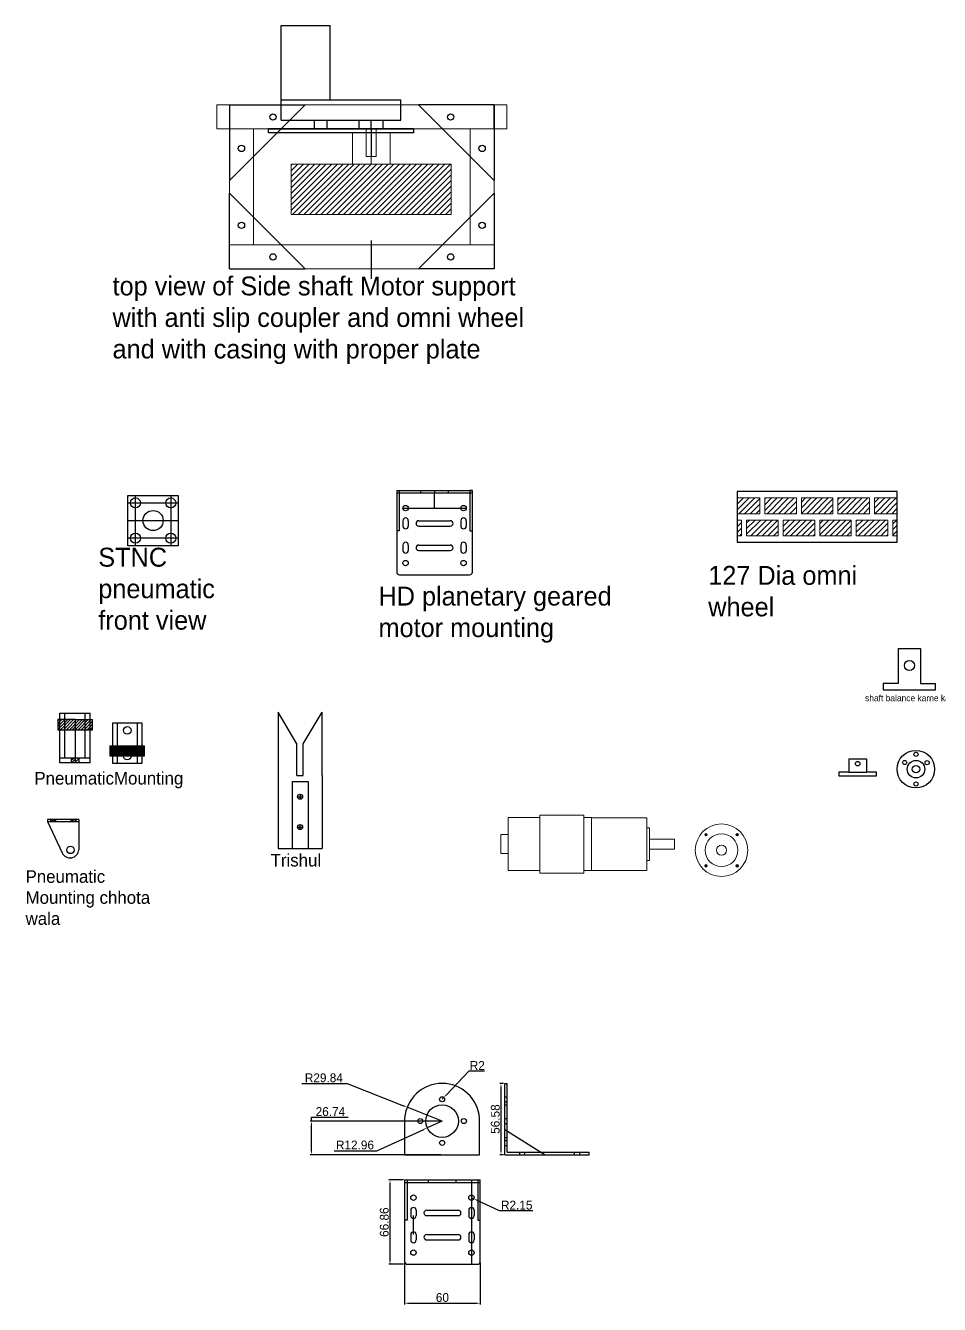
# Model space of a CAD drawing. Header units: millimetres. Extents: x -15418 to 43885, y -27590 to 23052.
# Drawn here: x 15019 to 15744, y 18135 to 19149 of the extents above; entities that cross this region are included whole.
import ezdxf

# ---------------------------------------------------------------- set-up
doc = ezdxf.new("R2010")
doc.units = ezdxf.units.MM
doc.header["$LTSCALE"] = 0.5
doc.layers.get('0').update_dxf_attribs({"lineweight": 5})
doc.layers.get('Defpoints').update_dxf_attribs({"color": 4})
for name, color, linetype in [('Layer1', 1, 'Continuous'), ('Layer2', 2, 'Continuous'), ('Layer3', 9, 'Continuous')]:
    doc.layers.add(name, color=color, linetype=linetype)
doc.layers.add('Layer5', color=51, linetype='Continuous', lineweight=5)
doc.dimstyles.new('ISO-25', dxfattribs={"dimtxt": 7, "dimasz": 3, "dimexe": 1, "dimexo": 1, "dimgap": 1, "dimtad": 1, "dimtoh": 1, "dimdec": 3, "dimdsep": 46, "dimtxsty": 'Standard', "dimcen": 2.5, "dimadec": 0, "dimazin": 0, "dimtfac": 1, "dimtdec": 3, "dimtmove": 0, "dimatfit": 3, "dimfxl": 1, "dimarcsym": 1})
pattern_1 = [(45, (-9306.4485, 3900.2511), (-0.426562166, 0.426562166), [])]
pattern_2 = [(45, (-9306.4485, 3859.7778), (-1.1674333, 1.1674333), [])]

# ---------------------------------------------------------------- blocks, each defined once
blk = doc.blocks.new('*D27')
at = {"layer": 'Defpoints', "color": 0, "transparency": 16777216}
for p in [(15319.7, 18168.9), (15379.7, 18168.9), (15379.7, 18135.8)]:
    blk.add_point(p, dxfattribs=at)
at = {"layer": 'Layer1', "color": 0, "lineweight": -2, "transparency": 16777216}
for p, q in [((15319.7, 18167.9), (15319.7, 18134.8)), ((15379.7, 18167.9), (15379.7, 18134.8)), ((15322.7, 18135.8), (15376.7, 18135.8))]:
    blk.add_line(p, q, dxfattribs=at)
at = {"layer": 'Layer1', "color": 0, "transparency": 16777216}
for points in [[(15322.7, 18136.3), (15322.7, 18135.3), (15319.7, 18135.8)], [(15376.7, 18136.3), (15376.7, 18135.3), (15379.7, 18135.8)]]:
    blk.add_solid(points, dxfattribs=at)
at = {"layer": 'Layer1', "color": 0, "transparency": 16777216, "insert": (15349.7, 18140.3), "char_height": 7, "attachment_point": 5}
blk.add_mtext('60', dxfattribs=at)
blk = doc.blocks.new('*D28')
at = {"layer": 'Defpoints', "color": 0, "transparency": 16777216}
for p in [(15319.7, 18233.6), (15308.1, 18166.7), (15319.7, 18166.7)]:
    blk.add_point(p, dxfattribs=at)
at = {"layer": 'Layer1', "color": 0, "lineweight": -2, "transparency": 16777216}
for p, q in [((15318.7, 18233.6), (15307.1, 18233.6)), ((15308.1, 18230.6), (15308.1, 18169.7)), ((15318.7, 18166.7), (15307.1, 18166.7))]:
    blk.add_line(p, q, dxfattribs=at)
at = {"layer": 'Layer1', "color": 0, "transparency": 16777216}
for points in [[(15307.6, 18230.6), (15308.6, 18230.6), (15308.1, 18233.6)], [(15307.6, 18169.7), (15308.6, 18169.7), (15308.1, 18166.7)]]:
    blk.add_solid(points, dxfattribs=at)
at = {"layer": 'Layer1', "color": 0, "transparency": 16777216, "insert": (15303.6, 18200.1), "char_height": 7, "attachment_point": 5, "rotation": 90}
blk.add_mtext('66.86', dxfattribs=at)
blk = doc.blocks.new('*D29')
at = {"layer": 'Defpoints', "color": 0, "transparency": 16777216}
for p in [(15337.7, 18275), (15349.5, 18280.3)]:
    blk.add_point(p, dxfattribs=at)
at = {"layer": 'Layer1', "color": 0, "lineweight": -2, "transparency": 16777216}
for p, q in [((15297.6, 18256.8), (15334.9, 18273.7)), ((15349.5, 18280.3), (15337.7, 18275)), ((15263.9, 18256.8), (15297.6, 18256.8))]:
    blk.add_line(p, q, dxfattribs=at)
at = {"layer": 'Layer1', "color": 0, "transparency": 16777216}
blk.add_solid([(15334.7, 18274.2), (15335.1, 18273.3), (15337.7, 18275)], dxfattribs=at)
at = {"layer": 'Layer1', "color": 0, "transparency": 16777216, "insert": (15280.3, 18261.3), "char_height": 7, "attachment_point": 5}
blk.add_mtext('R12.96', dxfattribs=at)
blk = doc.blocks.new('*D30')
at = {"layer": 'Defpoints', "color": 0, "transparency": 16777216}
for p in [(15349.5, 18297.6), (15350.9, 18299.1)]:
    blk.add_point(p, dxfattribs=at)
at = {"layer": 'Layer1', "color": 0, "lineweight": -2, "transparency": 16777216}
for p, q in [((15370.6, 18319.9), (15352.9, 18301.2)), ((15383.2, 18319.9), (15370.6, 18319.9)), ((15349.5, 18297.6), (15350.9, 18299.1))]:
    blk.add_line(p, q, dxfattribs=at)
at = {"layer": 'Layer1', "color": 0, "transparency": 16777216}
blk.add_solid([(15352.5, 18301.6), (15353.3, 18300.9), (15350.9, 18299.1)], dxfattribs=at)
at = {"layer": 'Layer1', "color": 0, "transparency": 16777216, "insert": (15377.4, 18324.4), "char_height": 7, "attachment_point": 5}
blk.add_mtext('R2', dxfattribs=at)
blk = doc.blocks.new('*D31')
at = {"layer": 'Defpoints', "color": 0, "transparency": 16777216}
for p in [(15321.7, 18291.3), (15349.5, 18280.3)]:
    blk.add_point(p, dxfattribs=at)
at = {"layer": 'Layer1', "color": 0, "lineweight": -2, "transparency": 16777216}
for p, q in [((15238.1, 18310.1), (15274.1, 18310.1)), ((15274.1, 18310.1), (15318.9, 18292.4)), ((15349.5, 18280.3), (15321.7, 18291.3))]:
    blk.add_line(p, q, dxfattribs=at)
at = {"layer": 'Layer1', "color": 0, "transparency": 16777216}
blk.add_solid([(15319.1, 18292.9), (15318.8, 18291.9), (15321.7, 18291.3)], dxfattribs=at)
at = {"layer": 'Layer1', "color": 0, "transparency": 16777216, "insert": (15255.6, 18314.6), "char_height": 7, "attachment_point": 5}
blk.add_mtext('R29.84', dxfattribs=at)
blk = doc.blocks.new('*D32')
at = {"layer": 'Defpoints', "color": 0, "transparency": 16777216}
for p in [(15399.2, 18310.1), (15396.2, 18253.6), (15399.2, 18253.6)]:
    blk.add_point(p, dxfattribs=at)
at = {"layer": 'Layer1', "color": 0, "lineweight": -2, "transparency": 16777216}
for p, q in [((15398.2, 18310.1), (15395.2, 18310.1)), ((15396.2, 18307.1), (15396.2, 18256.6)), ((15398.2, 18253.6), (15395.2, 18253.6))]:
    blk.add_line(p, q, dxfattribs=at)
at = {"layer": 'Layer1', "color": 0, "transparency": 16777216}
for points in [[(15395.7, 18307.1), (15396.7, 18307.1), (15396.2, 18310.1)], [(15395.7, 18256.6), (15396.7, 18256.6), (15396.2, 18253.6)]]:
    blk.add_solid(points, dxfattribs=at)
at = {"layer": 'Layer1', "color": 0, "transparency": 16777216, "insert": (15391.7, 18281.9), "char_height": 7, "attachment_point": 5, "rotation": 90}
blk.add_mtext('56.58', dxfattribs=at)
blk = doc.blocks.new('*D33')
at = {"layer": 'Defpoints', "color": 0, "transparency": 16777216}
for p in [(15372.7, 18219.6), (15374.7, 18218.7)]:
    blk.add_point(p, dxfattribs=at)
at = {"layer": 'Layer1', "color": 0, "lineweight": -2, "transparency": 16777216}
for p, q in [((15372.7, 18219.6), (15374.7, 18218.7)), ((15394.9, 18209.1), (15377.4, 18217.4)), ((15421.5, 18209.1), (15394.9, 18209.1))]:
    blk.add_line(p, q, dxfattribs=at)
at = {"layer": 'Layer1', "color": 0, "transparency": 16777216}
blk.add_solid([(15377.6, 18217.8), (15377.2, 18216.9), (15374.7, 18218.7)], dxfattribs=at)
at = {"layer": 'Layer1', "color": 0, "transparency": 16777216, "insert": (15408.7, 18213.6), "char_height": 7, "attachment_point": 5}
blk.add_mtext('R2.15', dxfattribs=at)
blk = doc.blocks.new('*D47')
at = {"layer": 'Defpoints', "color": 0, "transparency": 16777216}
for p in [(15245.8, 18280.3), (15349.5, 18280.3), (15349.5, 18253.6)]:
    blk.add_point(p, dxfattribs=at)
at = {"layer": 'Layer1', "color": 0, "lineweight": -2, "transparency": 16777216}
for p, q in [((15348.5, 18280.3), (15244.8, 18280.3)), ((15245.8, 18280.3), (15245.8, 18283.3)), ((15245.8, 18283.3), (15274.8, 18283.3)), ((15245.8, 18256.6), (15245.8, 18277.3)), ((15348.5, 18253.6), (15244.8, 18253.6))]:
    blk.add_line(p, q, dxfattribs=at)
at = {"layer": 'Layer1', "color": 0, "transparency": 16777216}
for points in [[(15245.3, 18277.3), (15246.3, 18277.3), (15245.8, 18280.3)], [(15245.3, 18256.6), (15246.3, 18256.6), (15245.8, 18253.6)]]:
    blk.add_solid(points, dxfattribs=at)
at = {"layer": 'Layer1', "color": 0, "transparency": 16777216, "insert": (15260.8, 18287.8), "char_height": 7, "attachment_point": 5}
blk.add_mtext('26.74', dxfattribs=at)

msp = doc.modelspace()

# ---------------------------------------------------------------- hatches: boundary and pattern name
at = {"layer": 'Defpoints'}
h = msp.add_hatch(dxfattribs=at)
h.set_pattern_fill('ANSI31', color=256)
h.set_pattern_definition([(45, (15333.24, 19007.6108), (-2.24506, 2.24506), [])])
h.paths.add_polyline_path([(15229.7167, 19039.4703), (15229.7167, 18999.4703), (15356.7167, 18999.4703), (15356.7167, 19039.4703)])
at = {"layer": 'Layer1', "true_color": 0xf8d731}
h = msp.add_hatch(dxfattribs=at)
h.set_pattern_fill('ANSI31', color=40, scale=0.52)
h.set_pattern_definition(pattern_2)
h.paths.add_polyline_path([(15046.1305, 18598.8291), (15044.3305, 18598.8291), (15044.3305, 18590.8291), (15046.1305, 18590.8291)])
h.paths.add_polyline_path([(15050.1305, 18598.8291), (15046.1305, 18598.8291), (15046.1305, 18590.8291), (15050.1305, 18590.8291)])
h.paths.add_polyline_path([(15058.1305, 18598.8291), (15050.1305, 18598.8291), (15050.1305, 18590.8291), (15058.1305, 18590.8291)])
h.paths.add_polyline_path([(15066.1305, 18598.8291), (15058.1305, 18598.8291), (15058.1305, 18590.8291), (15066.1305, 18590.8291)])
h.paths.add_polyline_path([(15070.1305, 18598.8291), (15066.1305, 18598.8291), (15066.1305, 18590.8291), (15070.1305, 18590.8291)])
h.paths.add_polyline_path([(15071.9305, 18598.8291), (15070.1305, 18598.8291), (15070.1305, 18590.8291), (15071.9305, 18590.8291)])
h = msp.add_hatch(dxfattribs=at)
h.set_pattern_fill('ANSI31', color=40, scale=0.52)
h.set_pattern_definition(pattern_2)
h.paths.add_polyline_path([(15058.1305, 18568.3291), (15055.1305, 18568.3291), (15055.1305, 18564.5091), (15058.1305, 18564.5091)])
h.paths.add_polyline_path([(15061.1305, 18568.3291), (15058.1305, 18568.3291), (15058.1305, 18564.5091), (15061.1305, 18564.5091)])
h = msp.add_hatch(dxfattribs=at)
h.set_pattern_fill('ANSI31', color=40, scale=0.52)
h.set_pattern_definition([(45, (-9389.0015, 3866.0693), (-1.1674333, 1.1674333), [])])
h.paths.add_polyline_path([(15042.5838, 18519.6081), (15038.5838, 18519.6081), (15038.5838, 18518.1081), (15042.5838, 18518.1081)])
h.paths.add_polyline_path([(15058.6638, 18519.6081), (15054.6638, 18519.6081), (15054.6638, 18518.1081), (15058.6638, 18518.1081)])
at = {"layer": 'Layer2'}
h = msp.add_hatch(dxfattribs=at)
h.set_pattern_fill('ANSI31', color=256, scale=0.19)
h.set_pattern_definition(pattern_1)
h.paths.add_polyline_path([(15085.7629, 18569.9954), (15087.7629, 18569.9954), (15087.7629, 18577.9954), (15085.7629, 18577.9954)])
h.paths.add_polyline_path([(15113.3629, 18577.9954), (15111.3629, 18577.9954), (15111.3629, 18569.9954), (15113.3629, 18569.9954)])
h = msp.add_hatch(dxfattribs=at)
h.set_pattern_fill('ANSI31', color=256, scale=0.19)
h.set_pattern_definition(pattern_1)
h.paths.add_polyline_path([(15091.4229, 18577.9954), (15087.7629, 18577.9954), (15087.7629, 18569.9954), (15091.4229, 18569.9954)])
h.paths.add_polyline_path([(15107.7029, 18577.9954), (15091.4229, 18577.9954), (15091.4229, 18569.9954), (15096.564, 18569.9954, -0.973679592), (15102.5619, 18569.9954), (15107.7029, 18569.9954)])
h.paths.add_polyline_path([(15111.3629, 18577.9954), (15107.7029, 18577.9954), (15107.7029, 18569.9954), (15111.3629, 18569.9954)])
h = msp.add_hatch(dxfattribs=at)
h.set_pattern_fill('ANSI31', color=256, scale=0.19)
h.set_pattern_definition(pattern_1)
h.paths.add_polyline_path([(15102.5619, 18569.9954, 0.973679592), (15096.564, 18569.9954)])
at = {"layer": 'Layer5'}
h = msp.add_hatch(dxfattribs=at)
h.set_pattern_fill('ANSI31', color=256)
h.set_pattern_definition([(45, (-7838.6475, 3285.983), (-2.24506403, 2.24506403), [])])
h.paths.add_polyline_path([(15601.6928, 18762.1803), (15601.6928, 18774.6803), (15583.6928, 18774.6803), (15583.6928, 18762.1803)])
h.paths.add_polyline_path([(15630.6928, 18762.1803), (15630.6928, 18774.6803), (15605.6928, 18774.6803), (15605.6928, 18762.1803)])
h.paths.add_polyline_path([(15616.1928, 18757.1803), (15591.1928, 18757.1803), (15591.1928, 18744.6803), (15616.1928, 18744.6803)])
h.paths.add_polyline_path([(15645.1928, 18744.6803), (15645.1928, 18757.1803), (15620.1928, 18757.1803), (15620.1928, 18744.6803)])
h.paths.add_polyline_path([(15634.6928, 18774.6803), (15634.6928, 18762.1803), (15659.6928, 18762.1803), (15659.6928, 18774.6803)])
h.paths.add_polyline_path([(15649.1928, 18757.1803), (15649.1928, 18744.6803), (15674.1928, 18744.6803), (15674.1928, 18757.1803)])
h.paths.add_polyline_path([(15663.6928, 18774.6803), (15663.6928, 18762.1803), (15688.6928, 18762.1803), (15688.6928, 18774.6803)])
h.paths.add_polyline_path([(15678.1928, 18757.1803), (15678.1928, 18744.6803), (15703.1928, 18744.6803), (15703.1928, 18757.1803)])
h.paths.add_polyline_path([(15692.6928, 18774.6803), (15692.6928, 18762.1803), (15710.6928, 18762.1803), (15710.6928, 18774.6803)])
h.paths.add_polyline_path([(15710.6928, 18757.1803), (15707.1928, 18757.1803), (15707.1928, 18744.6803), (15710.6928, 18744.6803)])
h.paths.add_polyline_path([(15587.1928, 18757.1803), (15583.6928, 18757.1803), (15583.6928, 18744.6803), (15587.1928, 18744.6803)])

# ---------------------------------------------------------------- linework, layer by layer
for p, q in [((15170.6667, 19086.5203), (15400.7667, 19086.5203)), ((15170.6667, 19067.4703), (15170.6667, 19086.5203)), ((15400.7667, 19067.4703), (15400.7667, 19086.5203)), ((15170.6667, 19067.4703), (15400.7667, 19067.4703)), ((15180.6667, 18975.4703), (15180.6667, 19067.4703)), ((15199.7167, 18975.4703), (15199.7167, 19067.4703)), ((15258.2167, 19067.4703), (15248.2167, 19067.4703)), ((15283.7167, 19067.4703), (15302.7167, 19067.4703)), ((15289.2167, 19067.4703), (15289.2167, 19045.4703)), ((15297.2167, 19067.4703), (15297.2167, 19045.4703)), ((15371.7167, 19067.4703), (15371.7167, 18975.4703)), ((15390.7667, 19067.4703), (15390.7667, 18975.4703)), ((15278.2167, 19039.4703), (15278.2167, 19064.4703)), ((15293.2167, 19039.4703), (15293.2167, 19064.4703)), ((15308.2167, 19039.4703), (15308.2167, 19064.4703)), ((15289.2167, 19045.4703), (15297.2167, 19045.4703)), ((15229.7167, 19039.4703), (15356.7167, 19039.4703)), ((15229.7167, 18999.4703), (15229.7167, 19039.4703)), ((15356.7167, 19039.4703), (15356.7167, 18999.4703)), ((15356.7167, 18999.4703), (15229.7167, 18999.4703)), ((15180.6667, 18975.4703), (15390.7667, 18975.4703)), ((15180.6667, 18956.4203), (15390.7667, 18956.4203))]:
    msp.add_line(p, q)
at = {"layer": 'Defpoints'}
for p, q in [((15326.7167, 19067.4703), (15211.7167, 19067.4703)), ((15100.0405, 18776.747), (15140.0405, 18776.747)), ((15100.0405, 18736.747), (15100.0405, 18776.747)), ((15100.0405, 18770.747), (15140.0405, 18770.747)), ((15106.0405, 18736.747), (15106.0405, 18776.747)), ((15134.0405, 18776.747), (15134.0405, 18736.747)), ((15140.0405, 18776.747), (15140.0405, 18736.747)), ((15313.4728, 18780.6479), (15313.4728, 18715.9379)), ((15313.4728, 18780.6479), (15373.4728, 18780.6479)), ((15313.4728, 18780.6479), (15315.4728, 18780.6479)), ((15313.4728, 18778.6479), (15373.4728, 18778.6479)), ((15315.4728, 18780.6479), (15315.4728, 18748.6479)), ((15332.4728, 18778.6479), (15332.4728, 18780.6479)), ((15354.4728, 18778.6479), (15354.4728, 18780.6479)), ((15373.4728, 18780.6479), (15371.4728, 18780.6479)), ((15371.4728, 18780.6479), (15371.4728, 18748.6479)), ((15373.4728, 18715.9379), (15373.4728, 18780.6479)), ((15710.6928, 18779.6803), (15583.6928, 18779.6803)), ((15583.6928, 18779.6803), (15583.6928, 18739.6803)), ((15710.6928, 18739.6803), (15710.6928, 18779.6803)), ((15318.3228, 18756.6479), (15318.3228, 18752.3479)), ((15322.6228, 18756.6479), (15322.6228, 18752.3479)), ((15330.9728, 18756.6479), (15355.9728, 18756.6479)), ((15330.9728, 18752.3479), (15355.9728, 18752.3479)), ((15364.3228, 18756.6479), (15364.3228, 18752.3479)), ((15368.6228, 18756.6479), (15368.6228, 18752.3479)), ((15140.0405, 18742.747), (15100.0405, 18742.747)), ((15315.4728, 18748.6479), (15313.4728, 18748.6479)), ((15371.4728, 18748.6479), (15373.4728, 18748.6479)), ((15140.0405, 18736.747), (15100.0405, 18736.747)), ((15318.3228, 18737.3479), (15318.3228, 18733.0479)), ((15322.6228, 18737.3479), (15322.6228, 18733.0479)), ((15330.9728, 18737.3479), (15355.9728, 18737.3479)), ((15330.9728, 18733.0479), (15355.9728, 18733.0479)), ((15364.3228, 18737.3479), (15364.3228, 18733.0479)), ((15368.6228, 18737.3479), (15368.6228, 18733.0479)), ((15583.6928, 18739.6803), (15710.6928, 18739.6803)), ((15583.6928, 18739.6803), (15710.6928, 18739.6803)), ((15315.6228, 18713.7879), (15371.3228, 18713.7879))]:
    msp.add_line(p, q, dxfattribs=at)
for centre in [(15320.4728, 18766.6479), (15366.4728, 18766.6479), (15320.4728, 18723.0479), (15366.4728, 18723.0479)]:
    msp.add_circle(centre, 2.15, dxfattribs=at)
for centre, start, end in [((15320.4728, 18756.6479), 0, 180), ((15320.4728, 18752.3479), 180, 0), ((15330.9728, 18754.4979), 90, 270), ((15355.9728, 18754.4979), 270, 90), ((15366.4728, 18756.6479), 0, 180), ((15366.4728, 18752.3479), 180, 0), ((15320.4728, 18737.3479), 0, 180), ((15320.4728, 18733.0479), 180, 0), ((15330.9728, 18735.1979), 90, 270), ((15355.9728, 18735.1979), 270, 90), ((15366.4728, 18737.3479), 0, 180), ((15366.4728, 18733.0479), 180, 0), ((15315.6228, 18715.9379), 180, 270), ((15371.3228, 18715.9379), 270, 0)]:
    msp.add_arc(centre, 2.15, start, end, dxfattribs=at)
at = {"layer": 'Layer1'}
for p, q in [((15180.6667, 19086.5203), (15240.6667, 19086.5203)), ((15180.6667, 19086.5203), (15180.6667, 19026.5203)), ((15180.6667, 19026.5203), (15240.6667, 19086.5203)), ((15390.7667, 19086.5203), (15330.7667, 19086.5203)), ((15390.7667, 19026.5203), (15330.7667, 19086.5203)), ((15390.7667, 19067.4703), (15390.7667, 19086.5203)), ((15390.7667, 19086.5203), (15390.7667, 19026.5203)), ((15211.7167, 19064.4703), (15211.7167, 19067.4703)), ((15211.7167, 19067.4703), (15326.7167, 19067.4703)), ((15293.2167, 19067.4703), (15293.2167, 19045.4703)), ((15326.7167, 19067.4703), (15326.7167, 19064.4703)), ((15326.7167, 19064.4703), (15211.7167, 19064.4703)), ((15180.6667, 18956.4203), (15180.6667, 19016.4203)), ((15240.6667, 18956.4203), (15180.6667, 19016.4203)), ((15330.7667, 18956.4203), (15390.7667, 19016.4203)), ((15390.7667, 19016.4203), (15390.7667, 18956.4203)), ((15293.2167, 18979.0437), (15293.2167, 18948.5658)), ((15180.6667, 18956.4203), (15240.6667, 18956.4203)), ((15390.7667, 18956.4203), (15330.7667, 18956.4203)), ((15100.0405, 18756.747), (15140.0405, 18756.747)), ((15058.1305, 18598.8291), (15044.3305, 18598.8291)), ((15044.3305, 18598.8291), (15044.3305, 18590.8291)), ((15046.1305, 18564.5091), (15046.1305, 18603.9891)), ((15046.1305, 18603.9891), (15070.1305, 18603.9891)), ((15050.1305, 18568.3291), (15050.1305, 18603.9891)), ((15058.1305, 18598.8291), (15058.1305, 18564.5091)), ((15058.1305, 18598.8291), (15071.9305, 18598.8291)), ((15066.1305, 18568.3291), (15066.1305, 18603.9891)), ((15070.1305, 18564.5091), (15070.1305, 18603.9891)), ((15071.9305, 18590.8291), (15071.9305, 18598.8291)), ((15044.3305, 18590.8291), (15071.9305, 18590.8291)), ((15087.7629, 18596.0154), (15087.7629, 18564.1954)), ((15111.3629, 18596.0154), (15087.7629, 18596.0154)), ((15091.4229, 18596.0154), (15091.4229, 18564.1954)), ((15107.7029, 18564.1954), (15107.7029, 18596.0154)), ((15111.3629, 18564.1954), (15111.3629, 18596.0154)), ((15085.7629, 18577.9954), (15113.3629, 18577.9954)), ((15085.7629, 18577.9954), (15085.7629, 18569.9954)), ((15113.3629, 18569.9954), (15113.3629, 18577.9954)), ((15070.1305, 18568.3291), (15046.1305, 18568.3291)), ((15055.1305, 18568.3291), (15055.1305, 18564.5091)), ((15061.1305, 18568.3291), (15061.1305, 18564.5091)), ((15085.7629, 18569.9954), (15113.3629, 18569.9954)), ((15070.1305, 18564.5091), (15046.1305, 18564.5091)), ((15087.7629, 18564.1954), (15111.3629, 18564.1954)), ((15230.3674, 18549.6041), (15230.3674, 18496.6041)), ((15230.3674, 18549.6041), (15243.0674, 18549.6041)), ((15243.0674, 18549.6041), (15243.0674, 18496.6041)), ((15061.1238, 18519.6081), (15036.1238, 18519.6081)), ((15036.1238, 18519.6081), (15036.1238, 18518.1081)), ((15036.1238, 18518.1081), (15047.9426, 18493.1511)), ((15036.1238, 18518.1081), (15061.1238, 18518.1081)), ((15038.5838, 18519.6081), (15038.5838, 18518.1081)), ((15040.5838, 18519.6081), (15040.5838, 18518.1081)), ((15042.5838, 18519.6081), (15042.5838, 18518.1081)), ((15054.6638, 18519.6081), (15054.6638, 18518.1081)), ((15058.6638, 18519.6081), (15058.6638, 18518.1081)), ((15061.1238, 18519.6081), (15061.1238, 18495.4881)), ((15054.5038, 18489.1881), (15053.9238, 18489.1881)), ((15399.2155, 18253.5698), (15399.2155, 18310.1498)), ((15399.2155, 18310.1498), (15401.2155, 18310.1498)), ((15401.2155, 18255.5698), (15401.2155, 18310.1498)), ((15399.2155, 18299.6098), (15401.2155, 18299.6098)), ((15399.2155, 18295.6098), (15401.2155, 18295.6098)), ((15399.2155, 18293.2698), (15401.2155, 18293.2698)), ((15319.7355, 18282.7507), (15319.7355, 18253.5698)), ((15379.2155, 18253.5698), (15379.2155, 18282.7507)), ((15399.2155, 18282.3098), (15401.2155, 18282.3098)), ((15399.2155, 18278.3098), (15401.2155, 18278.3098)), ((15399.2155, 18253.5698), (15399.2155, 18273.5698)), ((15399.2155, 18273.5698), (15431.2155, 18253.5698)), ((15399.2155, 18267.3498), (15401.2155, 18267.3498)), ((15399.2155, 18265.0098), (15401.2155, 18265.0098)), ((15319.7355, 18253.5698), (15379.2155, 18253.5698)), ((15399.2155, 18261.0098), (15401.2155, 18261.0098)), ((15399.2155, 18253.5698), (15466.0755, 18253.5698)), ((15399.2155, 18253.5698), (15431.2155, 18253.5698)), ((15401.2155, 18255.5698), (15466.0755, 18255.5698)), ((15411.0655, 18253.5698), (15411.0655, 18255.5698)), ((15415.0655, 18253.5698), (15415.0655, 18255.5698)), ((15454.6655, 18253.5698), (15454.6655, 18255.5698)), ((15458.6655, 18253.5698), (15458.6655, 18255.5698)), ((15466.0755, 18253.5698), (15466.0755, 18255.5698)), ((15319.7355, 18233.5698), (15319.7355, 18168.8598)), ((15319.7355, 18233.5698), (15379.7355, 18233.5698)), ((15321.7355, 18233.5698), (15321.7355, 18201.5698)), ((15338.7355, 18231.5698), (15338.7355, 18233.5698)), ((15360.7355, 18231.5698), (15360.7355, 18233.5698)), ((15377.7355, 18233.5698), (15377.7355, 18201.5698)), ((15379.7355, 18168.8598), (15379.7355, 18233.5698)), ((15319.7355, 18231.5698), (15379.7355, 18231.5698)), ((15324.5855, 18209.5698), (15324.5855, 18205.2698)), ((15328.8855, 18209.5698), (15328.8855, 18205.2698)), ((15337.2355, 18209.5698), (15362.2355, 18209.5698)), ((15337.2355, 18205.2698), (15362.2355, 18205.2698)), ((15370.5855, 18209.5698), (15370.5855, 18205.2698)), ((15374.8855, 18209.5698), (15374.8855, 18205.2698)), ((15321.7355, 18201.5698), (15319.7355, 18201.5698)), ((15377.7355, 18201.5698), (15379.7355, 18201.5698)), ((15324.5855, 18190.2698), (15324.5855, 18185.9698)), ((15328.8855, 18190.2698), (15328.8855, 18185.9698)), ((15337.2355, 18190.2698), (15362.2355, 18190.2698)), ((15337.2355, 18185.9698), (15362.2355, 18185.9698)), ((15370.5855, 18190.2698), (15370.5855, 18185.9698)), ((15374.8855, 18190.2698), (15374.8855, 18185.9698)), ((15321.8855, 18166.7098), (15377.5855, 18166.7098))]:
    msp.add_line(p, q, dxfattribs=at)
at = {"layer": 'Layer1', "transparency": 33554661}
for p, q in [((15672.4015, 18567.6463), (15686.3415, 18567.6463)), ((15672.4015, 18567.6463), (15672.4015, 18557.0863)), ((15686.3415, 18567.6463), (15686.3415, 18557.0863)), ((15672.4015, 18557.0863), (15664.4615, 18557.0863)), ((15664.4615, 18557.0863), (15664.4615, 18554.3263)), ((15664.4615, 18554.3263), (15694.2815, 18554.3263)), ((15672.4015, 18557.0863), (15686.3415, 18557.0863)), ((15694.2815, 18557.0863), (15686.3415, 18557.0863)), ((15694.2815, 18554.3263), (15694.2815, 18557.0863)), ((15058.6638, 18518.1081), (15054.6638, 18518.1081)), ((15056.6638, 18518.1081), (15056.6638, 18519.6081)), ((15372.7355, 18233.5698), (15372.7355, 18166.7098)), ((15326.7355, 18190.2698), (15326.7355, 18205.2698)), ((15372.7355, 18175.9698), (15372.7355, 18166.7098))]:
    msp.add_line(p, q, dxfattribs=at)
at = {"layer": 'Layer1'}
for centre, radius in [((15106.0405, 18770.747), 4), ((15134.0405, 18770.747), 4), ((15120.0405, 18756.747), 8), ((15106.0405, 18742.747), 4), ((15134.0405, 18742.747), 4), ((15054.5038, 18495.4881), 3), ((15349.4755, 18297.6098), 2), ((15349.4755, 18280.3098), 12.96), ((15332.1755, 18280.3098), 2), ((15366.7755, 18280.3098), 2), ((15349.4755, 18263.0098), 2), ((15326.7355, 18219.5698), 2.15), ((15372.7355, 18219.5698), 2.15), ((15326.7355, 18175.9698), 2.15), ((15372.7355, 18175.9698), 2.15)]:
    msp.add_circle(centre, radius, dxfattribs=at)
at = {"layer": 'Layer1', "transparency": 33554661}
for centre, radius in [((15720.3716, 18641.7868), 4), ((15725.4944, 18559.514), 14.91), ((15725.6101, 18571.2728), 1.67), ((15679.3715, 18563.8463), 1.8), ((15716.6183, 18564.7934), 1.67), ((15725.6101, 18559.514), 6.97), ((15725.6101, 18559.514), 2.95), ((15734.4513, 18564.655), 1.67), ((15725.6101, 18547.7551), 1.67)]:
    msp.add_circle(centre, radius, dxfattribs=at)
at = {"layer": 'Layer1'}
for centre, radius, start, end in [((15054.2138, 18496.121), 6.9389, 205.3405781, 354.7671247), ((15349.4755, 18280.3098), 29.84, 4.692017, 175.307983), ((15326.7355, 18209.5698), 2.15, 0, 180), ((15326.7355, 18205.2698), 2.15, 180, 0), ((15337.2355, 18207.4198), 2.15, 90, 270), ((15362.2355, 18207.4198), 2.15, 270, 90), ((15372.7355, 18209.5698), 2.15, 0, 180), ((15372.7355, 18205.2698), 2.15, 180, 0), ((15326.7355, 18190.2698), 2.15, 0, 180), ((15372.7355, 18190.2698), 2.15, 0, 180), ((15326.7355, 18185.9698), 2.15, 180, 0), ((15337.2355, 18188.1198), 2.15, 90, 270), ((15362.2355, 18188.1198), 2.15, 270, 90), ((15372.7355, 18185.9698), 2.15, 180, 0), ((15321.8855, 18168.8598), 2.15, 180, 270), ((15377.5855, 18168.8598), 2.15, 270, 0)]:
    msp.add_arc(centre, radius, start, end, dxfattribs=at)
at = {"layer": 'Layer2'}
for p, q in [((15221.7167, 19149.4703), (15260.7167, 19149.4703)), ((15221.7167, 19090.4703), (15221.7167, 19149.4703)), ((15260.7167, 19090.4703), (15260.7167, 19149.4703)), ((15221.7167, 19090.4703), (15316.7167, 19090.4703)), ((15221.7167, 19074.4703), (15221.7167, 19090.4703)), ((15316.7167, 19074.4703), (15316.7167, 19090.4703)), ((15221.7167, 19074.4703), (15316.7167, 19074.4703)), ((15248.2167, 19067.4703), (15248.2167, 19074.4703)), ((15258.2167, 19067.4703), (15258.2167, 19074.4703)), ((15283.7167, 19067.4703), (15283.7167, 19074.4703)), ((15293.2167, 19067.4703), (15293.2167, 19074.4703)), ((15302.7167, 19067.4703), (15302.7167, 19074.4703))]:
    msp.add_line(p, q, dxfattribs=at)
at = {"layer": 'Layer2', "transparency": 33554661}
for p, q in [((15343.4728, 18780.6479), (15343.4728, 18778.6479)), ((15343.4728, 18766.6488), (15343.4728, 18778.6479)), ((15318.3228, 18766.6479), (15368.6228, 18766.6497)), ((15711.5416, 18655.1868), (15711.5416, 18627.4668)), ((15711.5416, 18655.1868), (15729.2016, 18655.1868)), ((15729.2016, 18655.1868), (15729.2016, 18627.4668)), ((15711.5416, 18627.4668), (15699.6216, 18627.4668)), ((15699.6216, 18627.4668), (15699.6216, 18622.3668)), ((15699.6216, 18622.3668), (15741.0684, 18622.3668)), ((15729.2016, 18627.4668), (15741.1216, 18627.4668)), ((15741.0684, 18622.3668), (15741.0684, 18627.4668))]:
    msp.add_line(p, q, dxfattribs=at)
at = {"layer": 'Layer2'}
for centre in [(15099.5629, 18590.2954), (15099.5629, 18569.9154)]:
    msp.add_circle(centre, 3, dxfattribs=at)
at = {"layer": 'Layer3'}
for p, q in [((15219.2174, 18604.6041), (15219.2174, 18554.6041)), ((15234.2174, 18579.6041), (15219.2174, 18604.6041)), ((15239.2174, 18579.6041), (15254.2174, 18604.6041)), ((15254.2174, 18554.6041), (15254.2174, 18604.6041)), ((15234.2174, 18554.6041), (15234.2174, 18579.6041)), ((15239.2174, 18554.6041), (15239.2174, 18579.6041)), ((15219.2174, 18554.6041), (15219.2174, 18496.6041)), ((15234.2174, 18554.6041), (15239.2174, 18554.6041)), ((15254.2174, 18554.6041), (15254.2174, 18496.6041)), ((15234.7174, 18537.6041), (15238.7174, 18537.6041)), ((15236.7174, 18539.6041), (15236.7174, 18535.6041)), ((15234.7174, 18513.6041), (15238.7174, 18513.6041)), ((15236.7174, 18511.6041), (15236.7174, 18515.6041)), ((15219.2174, 18496.6041), (15254.2174, 18496.6041))]:
    msp.add_line(p, q, dxfattribs=at)
for centre, radius in [((15215.1917, 19076.9953), 2.5), ((15356.2417, 19076.9953), 2.5), ((15190.1917, 19051.9953), 2.5), ((15381.2417, 19051.9953), 2.5), ((15190.1917, 18990.9453), 2.5), ((15381.2417, 18990.9453), 2.5), ((15215.1917, 18965.9453), 2.5), ((15356.2417, 18965.9453), 2.5), ((15236.7174, 18537.6041), 2), ((15236.7174, 18513.6041), 2)]:
    msp.add_circle(centre, radius, dxfattribs=at)
at = {"layer": 'Layer5'}
for p, q in [((15601.6928, 18774.6803), (15583.6928, 18774.6803)), ((15601.6928, 18774.6803), (15601.6928, 18762.1803)), ((15605.6928, 18774.6803), (15605.6928, 18762.1803)), ((15605.6928, 18774.6803), (15630.6928, 18774.6803)), ((15630.6928, 18774.6803), (15630.6928, 18762.1803)), ((15634.6928, 18774.6803), (15634.6928, 18762.1803)), ((15634.6928, 18774.6803), (15659.6928, 18774.6803)), ((15659.6928, 18774.6803), (15659.6928, 18762.1803)), ((15663.6928, 18774.6803), (15663.6928, 18762.1803)), ((15663.6928, 18774.6803), (15688.6928, 18774.6803)), ((15688.6928, 18774.6803), (15688.6928, 18762.1803)), ((15692.6928, 18774.6803), (15692.6928, 18762.1803)), ((15692.6928, 18774.6803), (15710.6928, 18774.6803)), ((15601.6928, 18762.1803), (15583.6928, 18762.1803)), ((15605.6928, 18762.1803), (15630.6928, 18762.1803)), ((15634.6928, 18762.1803), (15659.6928, 18762.1803)), ((15663.6928, 18762.1803), (15688.6928, 18762.1803)), ((15692.6928, 18762.1803), (15710.6928, 18762.1803)), ((15583.6928, 18757.1803), (15587.1928, 18757.1803)), ((15587.1928, 18757.1803), (15587.1928, 18744.6803)), ((15591.1928, 18757.1803), (15591.1928, 18744.6803)), ((15591.1928, 18757.1803), (15616.1928, 18757.1803)), ((15616.1928, 18757.1803), (15616.1928, 18744.6803)), ((15620.1928, 18757.1803), (15620.1928, 18744.6803)), ((15620.1928, 18757.1803), (15645.1928, 18757.1803)), ((15645.1928, 18757.1803), (15645.1928, 18744.6803)), ((15649.1928, 18757.1803), (15649.1928, 18744.6803)), ((15649.1928, 18757.1803), (15674.1928, 18757.1803)), ((15674.1928, 18757.1803), (15674.1928, 18744.6803)), ((15678.1928, 18757.1803), (15678.1928, 18744.6803)), ((15678.1928, 18757.1803), (15703.1928, 18757.1803)), ((15703.1928, 18757.1803), (15703.1928, 18744.6803)), ((15707.1928, 18757.1803), (15707.1928, 18744.6803)), ((15707.1928, 18757.1803), (15710.6928, 18757.1803)), ((15583.6928, 18744.6803), (15587.1928, 18744.6803)), ((15591.1928, 18744.6803), (15616.1928, 18744.6803)), ((15620.1928, 18744.6803), (15645.1928, 18744.6803)), ((15649.1928, 18744.6803), (15674.1928, 18744.6803)), ((15678.1928, 18744.6803), (15703.1928, 18744.6803)), ((15707.1928, 18744.6803), (15710.6928, 18744.6803)), ((15427.0153, 18521.0478), (15402.0153, 18521.0478)), ((15402.0153, 18521.0478), (15402.0153, 18479.0478)), ((15427.0153, 18523.0478), (15427.0153, 18477.0478)), ((15427.0153, 18523.0478), (15462.0153, 18523.0478)), ((15462.0153, 18523.0478), (15462.0153, 18477.0478)), ((15468.0153, 18521.0478), (15462.0153, 18521.0478)), ((15468.0153, 18521.0478), (15468.0153, 18479.0478)), ((15512.0153, 18520.8978), (15468.0153, 18520.8978)), ((15512.0153, 18479.1978), (15512.0153, 18520.8978)), ((15402.0153, 18507.5478), (15396.0153, 18507.5478)), ((15396.0153, 18492.5478), (15396.0153, 18507.5478)), ((15514.0153, 18513.0478), (15512.0153, 18513.0478)), ((15514.0153, 18487.0478), (15514.0153, 18513.0478)), ((15557.8922, 18507.5688), (15559.8922, 18507.5688)), ((15558.8922, 18508.5688), (15558.8922, 18506.5688)), ((15582.641, 18507.5688), (15584.641, 18507.5688)), ((15583.641, 18508.5688), (15583.641, 18506.5688)), ((15514.0153, 18504.0478), (15534.0153, 18504.0478)), ((15514.0153, 18496.0478), (15514.0153, 18504.0478)), ((15534.0153, 18504.0478), (15534.0153, 18496.0478)), ((15402.0153, 18492.5478), (15396.0153, 18492.5478)), ((15514.0153, 18487.0478), (15512.0153, 18487.0478)), ((15534.0153, 18496.0478), (15514.0153, 18496.0478)), ((15402.0153, 18479.0478), (15427.0153, 18479.0478)), ((15462.0153, 18477.0478), (15427.0153, 18477.0478)), ((15462.0153, 18479.0478), (15468.0153, 18479.0478)), ((15468.0153, 18479.1978), (15512.0153, 18479.1978)), ((15557.8922, 18482.8201), (15559.8922, 18482.8201)), ((15558.8922, 18483.8201), (15558.8922, 18481.8201)), ((15582.641, 18482.8201), (15584.641, 18482.8201)), ((15583.641, 18483.8201), (15583.641, 18481.8201))]:
    msp.add_line(p, q, dxfattribs=at)
for centre, radius in [((15571.2666, 18495.1944), 20.85), ((15558.8922, 18507.5688), 1), ((15571.2666, 18495.1944), 13), ((15583.641, 18507.5688), 1), ((15571.2666, 18495.1944), 4), ((15558.8922, 18482.8201), 1), ((15583.641, 18482.8201), 1)]:
    msp.add_circle(centre, radius, dxfattribs=at)

# ---------------------------------------------------------------- texts
at = {"attachment_point": 1}
for s, width, gutter_width, heights, insert, char_height in [('\\pxi-5,l5;top view of Side shaft Motor support\\Pwith anti slip coupler and omni wheel \\Pand with casing with proper plate', 568.136077, 75, [177.273], (15087.8786, 18950.3856), 15), ('STNC pneumatic front view', 91.378464, 75, [0], (15076.5602, 18735.1874), 15), ('HD planetary geared motor mounting', 202.855436, 75, [0], (15298.9645, 18704.3279), 15), ('PneumaticMounting ', 100.780524, 25, [34.6157], (15025.8527, 18557.3114), 10), ('Trishul', 100.780524, 25, [34.6157], (15213.3123, 18492.2771), 10), ('Pneumatic Mounting chhota wala', 117.377826, 25, [72.3365], (15018.8492, 18479.3446), 10)]:
    msp.add_mtext_dynamic_manual_height_columns(s, width=width, gutter_width=gutter_width, heights=heights, dxfattribs=dict(at, insert=insert, char_height=char_height))
at = {"layer": 'Defpoints', "insert": (15560.729, 18720.7626), "char_height": 15, "attachment_point": 1}
msp.add_mtext_dynamic_manual_height_columns('127 Dia omni wheel', width=165.429905, gutter_width=75, heights=[0], dxfattribs=at)
at = {"layer": 'Layer1', "transparency": 33554661}
msp.add_text('shaft balance karne kaam aayega', height=5, dxfattribs=at).set_placement((15685.1792, 18613.4383))

# ---------------------------------------------------------------- dimensions: what is measured, and where the dimension line sits
for center, mpoint, picture, middle in [((15349.4755, 18297.6098), (15350.8501, 18299.0626), '*D30', (15377.3934, 18319.8936)), ((15349.4755, 18280.3098), (15321.7304, 18291.2933), '*D31', (15255.5973, 18310.1498)), ((15349.4755, 18280.3098), (15337.6695, 18274.9639), '*D29', (15280.2559, 18256.815)), ((15372.7355, 18219.5698), (15374.6794, 18218.6512), '*D33', (15408.7052, 18209.109))]:
    dim = msp.add_radius_dim(center=center, mpoint=mpoint, dimstyle='ISO-25', dxfattribs=at)
    dim.commit()
    dim.dimension.update_dxf_attribs({"geometry": picture, "text_midpoint": middle, "dimtype": 164})
for base, p1, p2, picture, middle in [((15396.2282, 18253.5698), (15399.2155, 18310.1498), (15399.2155, 18253.5698), '*D32', (15391.7282, 18281.8598)), ((15245.756, 18280.3098), (15349.4755, 18253.5698), (15349.4755, 18280.3098), '*D47', (15260.756, 18287.8098)), ((15308.1342, 18166.7098), (15319.7355, 18233.5698), (15319.7355, 18166.7098), '*D28', (15303.6342, 18200.1398))]:
    dim = msp.add_linear_dim(base=base, p1=p1, p2=p2, angle=90, dimstyle='ISO-25', dxfattribs=at)
    dim.commit()
    dim.dimension.update_dxf_attribs({"geometry": picture, "text_midpoint": middle})
dim = msp.add_linear_dim(base=(15379.7355, 18135.8451), p1=(15319.7355, 18168.8598), p2=(15379.7355, 18168.8598), dimstyle='ISO-25', dxfattribs=at)
dim.commit()
dim.dimension.update_dxf_attribs({"geometry": '*D27', "text_midpoint": (15349.7355, 18140.3451)})

doc.saveas('drawing.dxf')
